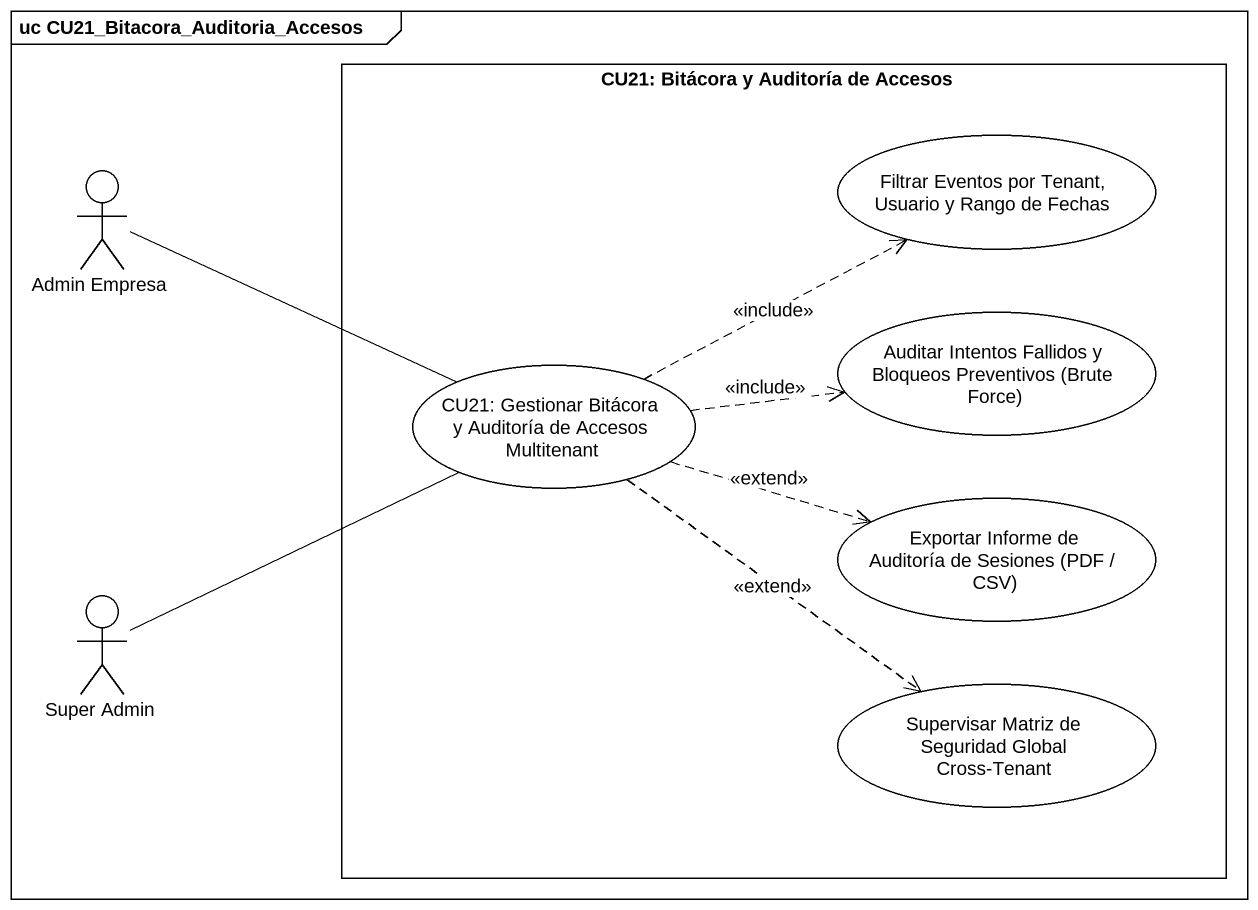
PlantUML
@startuml
mainframe uc CU21_Bitacora_Auditoria_Accesos
rectangle "CU21: Bitácora y Auditoría de Accesos" as CU21_Bitácora_y_Auditoría {
  usecase "Filtrar Eventos por Tenant, Usuario y Rango de Fechas" as Filtrar_Eventos_por_Tenant
  usecase "CU21: Gestionar Bitácora y Auditoría de Accesos Multitenant" as CU21_Gestionar_Bitácora_y
  usecase "Auditar Intentos Fallidos y Bloqueos Preventivos (Brute Force)" as Auditar_Intentos_Fallidos_y
  usecase "Exportar Informe de Auditoría de Sesiones (PDF / CSV)" as Exportar_Informe_de
  usecase "Supervisar Matriz de Seguridad Global Cross-Tenant" as Supervisar_Matriz_de
}
actor "Admin Empresa" as Admin_Empresa
actor "Super Admin" as Super_Admin
Admin_Empresa -right- CU21_Gestionar_Bitácora_y
CU21_Gestionar_Bitácora_y .right.> Filtrar_Eventos_por_Tenant : <<include>>
CU21_Gestionar_Bitácora_y .right.> Auditar_Intentos_Fallidos_y : <<include>>
CU21_Gestionar_Bitácora_y .right.> Exportar_Informe_de : <<extend>>
CU21_Gestionar_Bitácora_y ..> Supervisar_Matriz_de : <<extend>>
Super_Admin -right- CU21_Gestionar_Bitácora_y
@enduml
